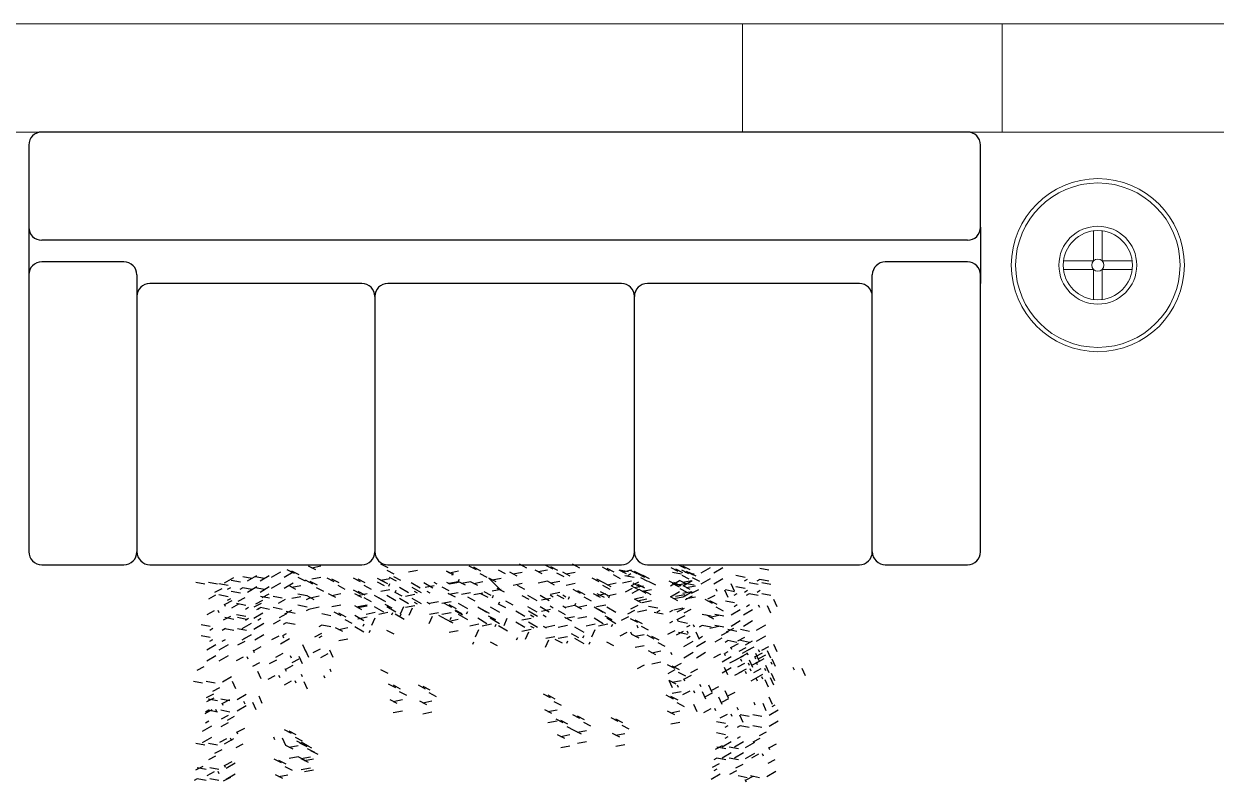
# Model space of a CAD drawing. Header units: millimetres. Extents: x 2878 to 6301, y 540 to 1980.
# Drawn here: x 2924.024 to 2926.78, y 826.954 to 828.707 of the extents above; entities that cross this region are included whole.
import ezdxf

# ---------------------------------------------------------------- set-up
doc = ezdxf.new("R2010")
doc.units = ezdxf.units.MM
doc.header["$LTSCALE"] = 4
for name, color, linetype, lineweight in [('ALVENARIA', 4, 'Continuous', 20), ('COTAS', 35, 'Continuous', 5), ('PILAR', 1, 'Continuous', 5)]:
    doc.layers.add(name, color=color, linetype=linetype, lineweight=lineweight)
doc.layers.add('TRACONIVEL', color=252, linetype='Continuous')

# ---------------------------------------------------------------- blocks, each defined once
blk = doc.blocks.new('TAPETE')
at = {"layer": 'TRACONIVEL'}
for p, q in [((-0.5863, 0.4846), (-0.6052, 0.4795)), ((-0.6014, 0.4677), (-0.6077, 0.466)), ((-0.7648, 0.4413), (-0.7838, 0.4363)), ((-0.6488, 0.4413), (-0.6678, 0.4363)), ((-0.6106, 0.4388), (-0.6295, 0.4338)), ((-0.5738, 0.4379), (-0.5927, 0.4329)), ((-0.5625, 0.4366), (-0.5814, 0.4315)), ((-0.5068, 0.4338), (-0.5114, 0.4384)), ((-0.4847, 0.4291), (-0.4985, 0.443)), ((-0.456, 0.4291), (-0.4699, 0.443)), ((-0.41, 0.4402), (-0.4003, 0.4292)), ((-0.3693, 0.438), (-0.3596, 0.4271)), ((-0.3264, 0.4257), (-0.3402, 0.4396)), ((-0.8594, 0.4288), (-0.864, 0.415)), ((-0.8308, 0.4288), (-0.8354, 0.415)), ((-0.8224, 0.4318), (-0.8271, 0.4179)), ((-0.7938, 0.4318), (-0.7984, 0.4179)), ((-0.7483, 0.4318), (-0.7672, 0.4267)), ((-0.7049, 0.4102), (-0.7187, 0.4241)), ((-0.6762, 0.4102), (-0.69, 0.4241)), ((-0.6614, 0.4283), (-0.6517, 0.4174)), ((-0.6323, 0.4318), (-0.6512, 0.4267)), ((-0.6448, 0.4187), (-0.6352, 0.4078)), ((-0.6399, 0.4238), (-0.6302, 0.4129)), ((-0.6301, 0.4213), (-0.6205, 0.4103)), ((-0.6156, 0.4338), (-0.6219, 0.4321)), ((-0.5941, 0.4293), (-0.613, 0.4242)), ((-0.599, 0.4242), (-0.6053, 0.4226)), ((-0.5941, 0.4293), (-0.6004, 0.4276)), ((-0.5895, 0.4191), (-0.5798, 0.4082)), ((-0.5775, 0.4197), (-0.5838, 0.418)), ((-0.5572, 0.4284), (-0.5761, 0.4233)), ((-0.5124, 0.4345), (-0.5313, 0.4294)), ((-0.4958, 0.4249), (-0.5147, 0.4199)), ((-0.4812, 0.4181), (-0.4859, 0.4043)), ((-0.4526, 0.4181), (-0.4572, 0.4043)), ((-0.4409, 0.4249), (-0.4312, 0.414)), ((-0.395, 0.4304), (-0.4013, 0.4287)), ((-0.3785, 0.4208), (-0.3848, 0.4191)), ((-0.8317, 0.411), (-0.8363, 0.4156)), ((-0.8224, 0.4127), (-0.8271, 0.3988)), ((-0.8031, 0.411), (-0.8077, 0.4156)), ((-0.7938, 0.4127), (-0.7984, 0.3988)), ((-0.7633, 0.4149), (-0.7696, 0.4132)), ((-0.744, 0.3902), (-0.7578, 0.4041)), ((-0.7153, 0.3902), (-0.7292, 0.4041)), ((-0.6757, 0.4035), (-0.666, 0.3926)), ((-0.661, 0.406), (-0.6513, 0.3951)), ((-0.6473, 0.4149), (-0.6536, 0.4132)), ((-0.6249, 0.414), (-0.6439, 0.409)), ((-0.6299, 0.409), (-0.6362, 0.4073)), ((-0.6084, 0.4045), (-0.6273, 0.3994)), ((-0.6234, 0.4142), (-0.6137, 0.4033)), ((-0.6152, 0.4115), (-0.6215, 0.4098)), ((-0.6084, 0.4045), (-0.6147, 0.4028)), ((-0.5986, 0.402), (-0.6049, 0.4003)), ((-0.6042, 0.4166), (-0.5945, 0.4056)), ((-0.5827, 0.412), (-0.573, 0.4011)), ((-0.5723, 0.4115), (-0.5786, 0.4098)), ((-0.5108, 0.4081), (-0.5172, 0.4064)), ((-0.4243, 0.4153), (-0.4146, 0.4044)), ((-0.4012, 0.3934), (-0.4151, 0.4072)), ((-0.3726, 0.3934), (-0.3864, 0.4072)), ((-0.3836, 0.4132), (-0.3739, 0.4022)), ((-0.3229, 0.4147), (-0.3275, 0.4009)), ((-0.3265, 0.4044), (-0.3168, 0.3935)), ((-0.841, 0.3925), (-0.8456, 0.3786)), ((-0.8317, 0.3919), (-0.8363, 0.3965)), ((-0.8123, 0.3925), (-0.8169, 0.3786)), ((-0.8031, 0.3919), (-0.8077, 0.3965)), ((-0.7948, 0.3948), (-0.7994, 0.3995)), ((-0.7661, 0.3948), (-0.7707, 0.3995)), ((-0.744, 0.3711), (-0.7578, 0.385)), ((-0.7153, 0.3711), (-0.7292, 0.385)), ((-0.7014, 0.3993), (-0.706, 0.3854)), ((-0.6858, 0.3917), (-0.6762, 0.3808)), ((-0.6728, 0.3993), (-0.6774, 0.3854)), ((-0.6693, 0.3821), (-0.6596, 0.3712)), ((-0.6592, 0.3939), (-0.6495, 0.383)), ((-0.6542, 0.399), (-0.6445, 0.388)), ((-0.64, 0.3972), (-0.6463, 0.3955)), ((-0.6445, 0.3964), (-0.6348, 0.3855)), ((-0.6377, 0.3894), (-0.628, 0.3785)), ((-0.6234, 0.3876), (-0.6298, 0.3859)), ((-0.6133, 0.3994), (-0.6196, 0.3977)), ((-0.6185, 0.3917), (-0.6088, 0.3808)), ((-0.6038, 0.3943), (-0.5941, 0.3834)), ((-0.5918, 0.3949), (-0.5981, 0.3932)), ((-0.597, 0.3872), (-0.5873, 0.3763)), ((-0.4978, 0.3824), (-0.5042, 0.3807)), ((-0.4812, 0.399), (-0.4859, 0.3852)), ((-0.4662, 0.3897), (-0.4852, 0.3846)), ((-0.4536, 0.3812), (-0.4582, 0.3858)), ((-0.4526, 0.399), (-0.4572, 0.3852)), ((-0.4249, 0.3812), (-0.4295, 0.3858)), ((-0.4028, 0.3766), (-0.4166, 0.3904)), ((-0.3978, 0.3824), (-0.4024, 0.3685)), ((-0.3741, 0.3766), (-0.388, 0.3904)), ((-0.3691, 0.3824), (-0.3738, 0.3685)), ((-0.3574, 0.3891), (-0.3477, 0.3782)), ((-0.3229, 0.3956), (-0.3275, 0.3818)), ((-0.3116, 0.3946), (-0.3179, 0.3929)), ((-0.8058, 0.3765), (-0.8247, 0.3714)), ((-0.804, 0.3764), (-0.8086, 0.3625)), ((-0.7892, 0.3669), (-0.8082, 0.3618)), ((-0.7948, 0.3757), (-0.7994, 0.3803)), ((-0.7753, 0.3764), (-0.7799, 0.3625)), ((-0.7661, 0.3757), (-0.7707, 0.3803)), ((-0.7089, 0.3747), (-0.6992, 0.3638)), ((-0.7014, 0.3801), (-0.706, 0.3663)), ((-0.7002, 0.3669), (-0.6905, 0.3559)), ((-0.6737, 0.3623), (-0.6783, 0.3669)), ((-0.6728, 0.3801), (-0.6774, 0.3663)), ((-0.6543, 0.3724), (-0.6606, 0.3707)), ((-0.6451, 0.3623), (-0.6497, 0.3669)), ((-0.623, 0.3577), (-0.6368, 0.3715)), ((-0.6286, 0.38), (-0.6189, 0.369)), ((-0.5894, 0.3661), (-0.6084, 0.3611)), ((-0.5943, 0.3577), (-0.6081, 0.3715)), ((-0.5287, 0.3672), (-0.5477, 0.3621)), ((-0.5437, 0.3769), (-0.534, 0.366)), ((-0.5271, 0.3674), (-0.5174, 0.3564)), ((-0.4813, 0.3729), (-0.4876, 0.3712)), ((-0.4865, 0.3652), (-0.4768, 0.3543)), ((-0.4536, 0.3621), (-0.4582, 0.3667)), ((-0.4249, 0.3621), (-0.4295, 0.3667)), ((-0.4028, 0.3575), (-0.4166, 0.3713)), ((-0.3741, 0.3575), (-0.388, 0.3713)), ((-0.3409, 0.3796), (-0.3312, 0.3686)), ((-0.8526, 0.3449), (-0.8665, 0.3588)), ((-0.824, 0.3449), (-0.8378, 0.3588)), ((-0.8043, 0.3501), (-0.8106, 0.3484)), ((-0.7945, 0.3464), (-0.7848, 0.3354)), ((-0.7706, 0.35), (-0.7803, 0.339)), ((-0.754, 0.3595), (-0.7637, 0.3486)), ((-0.7406, 0.3601), (-0.7452, 0.3462)), ((-0.7423, 0.3528), (-0.7377, 0.3389)), ((-0.7119, 0.3601), (-0.7165, 0.3462)), ((-0.7136, 0.3528), (-0.709, 0.3389)), ((-0.6836, 0.3573), (-0.6739, 0.3464)), ((-0.6378, 0.3628), (-0.6441, 0.3611)), ((-0.6429, 0.3551), (-0.6333, 0.3442)), ((-0.558, 0.3521), (-0.5483, 0.3412)), ((-0.5122, 0.3576), (-0.5311, 0.3525)), ((-0.5122, 0.3576), (-0.5185, 0.3559)), ((-0.4956, 0.348), (-0.5019, 0.3464)), ((-0.4628, 0.3627), (-0.4674, 0.3489)), ((-0.4341, 0.3627), (-0.4387, 0.3489)), ((-0.4053, 0.3578), (-0.3956, 0.3469)), ((-0.3978, 0.3633), (-0.4024, 0.3494)), ((-0.3701, 0.3454), (-0.3747, 0.35)), ((-0.3691, 0.3633), (-0.3738, 0.3494)), ((-0.359, 0.3532), (-0.3493, 0.3423)), ((-0.3415, 0.3454), (-0.3461, 0.35)), ((-0.3193, 0.3408), (-0.3332, 0.3547)), ((-0.8526, 0.3258), (-0.8665, 0.3397)), ((-0.824, 0.3258), (-0.8378, 0.3397)), ((-0.7738, 0.3428), (-0.7835, 0.3319)), ((-0.7406, 0.341), (-0.7452, 0.3271)), ((-0.7332, 0.345), (-0.7429, 0.3341)), ((-0.7129, 0.3232), (-0.7175, 0.3278)), ((-0.7119, 0.341), (-0.7165, 0.3271)), ((-0.6842, 0.3232), (-0.6888, 0.3278)), ((-0.6621, 0.3185), (-0.676, 0.3324)), ((-0.6334, 0.3185), (-0.6473, 0.3324)), ((-0.5431, 0.3423), (-0.562, 0.3373)), ((-0.5265, 0.3328), (-0.5454, 0.3277)), ((-0.5415, 0.3425), (-0.5318, 0.3316)), ((-0.5008, 0.3404), (-0.4911, 0.3294)), ((-0.8468, 0.3139), (-0.8565, 0.303)), ((-0.8441, 0.3182), (-0.8538, 0.3073)), ((-0.8492, 0.3148), (-0.8538, 0.3009)), ((-0.8302, 0.3235), (-0.8399, 0.3126)), ((-0.8191, 0.2981), (-0.8329, 0.3119)), ((-0.8323, 0.3115), (-0.8277, 0.2976)), ((-0.8205, 0.3148), (-0.8251, 0.3009)), ((-0.8185, 0.3168), (-0.8139, 0.3029)), ((-0.8088, 0.3216), (-0.7991, 0.3106)), ((-0.7904, 0.2981), (-0.8042, 0.3119)), ((-0.8037, 0.3115), (-0.7991, 0.2976)), ((-0.7922, 0.312), (-0.7826, 0.3011)), ((-0.7898, 0.3168), (-0.7852, 0.3029)), ((-0.7582, 0.3101), (-0.7485, 0.2992)), ((-0.7124, 0.3156), (-0.7187, 0.314)), ((-0.6808, 0.3229), (-0.6997, 0.3179)), ((-0.6621, 0.2994), (-0.676, 0.3133)), ((-0.6334, 0.2994), (-0.6473, 0.3133)), ((-0.604, 0.32), (-0.5943, 0.3091)), ((-0.5874, 0.3104), (-0.5777, 0.2995)), ((-0.5581, 0.3255), (-0.5644, 0.3238)), ((-0.5416, 0.3159), (-0.5479, 0.3143)), ((-0.4932, 0.3193), (-0.5121, 0.3142)), ((-0.8639, 0.3016), (-0.8736, 0.2906)), ((-0.8606, 0.3087), (-0.8703, 0.2978)), ((-0.8529, 0.2977), (-0.8625, 0.2868)), ((-0.85, 0.3068), (-0.8597, 0.2959)), ((-0.8492, 0.2957), (-0.8538, 0.2818)), ((-0.8363, 0.3073), (-0.846, 0.2964)), ((-0.8232, 0.3037), (-0.8329, 0.2928)), ((-0.8191, 0.2789), (-0.8329, 0.2928)), ((-0.8181, 0.2948), (-0.8278, 0.2839)), ((-0.8205, 0.2957), (-0.8251, 0.2818)), ((-0.8154, 0.2927), (-0.8251, 0.2818)), ((-0.8246, 0.3005), (-0.82, 0.2867)), ((-0.8094, 0.309), (-0.8191, 0.2981)), ((-0.8016, 0.3044), (-0.8113, 0.2935)), ((-0.7904, 0.2789), (-0.8042, 0.2928)), ((-0.7959, 0.3005), (-0.7913, 0.2867)), ((-0.7898, 0.2976), (-0.7852, 0.2838)), ((-0.7612, 0.2976), (-0.7566, 0.2838)), ((-0.7609, 0.2995), (-0.7512, 0.2886)), ((-0.7417, 0.3006), (-0.732, 0.2897)), ((-0.7221, 0.3047), (-0.7267, 0.2908)), ((-0.7129, 0.304), (-0.7175, 0.3087)), ((-0.6958, 0.3061), (-0.7021, 0.3044)), ((-0.701, 0.2984), (-0.6913, 0.2875)), ((-0.6934, 0.3047), (-0.6981, 0.2908)), ((-0.6842, 0.304), (-0.6888, 0.3087)), ((-0.6183, 0.2952), (-0.6086, 0.2843)), ((-0.6021, 0.2925), (-0.6118, 0.2816)), ((-0.5855, 0.3021), (-0.5952, 0.2911)), ((-0.5724, 0.3007), (-0.5787, 0.299)), ((-0.5738, 0.2953), (-0.5692, 0.2814)), ((-0.5559, 0.2911), (-0.5622, 0.2894)), ((-0.5467, 0.3083), (-0.537, 0.2973)), ((-0.5451, 0.2953), (-0.5405, 0.2814)), ((-0.5066, 0.3), (-0.5163, 0.2891)), ((-0.4949, 0.2932), (-0.4903, 0.2794)), ((-0.4662, 0.2932), (-0.4616, 0.2794)), ((-0.8561, 0.2906), (-0.8658, 0.2797)), ((-0.8214, 0.2877), (-0.8311, 0.2768)), ((-0.7807, 0.2899), (-0.7904, 0.2789)), ((-0.7519, 0.2778), (-0.7565, 0.2825)), ((-0.7267, 0.2908), (-0.733, 0.2891)), ((-0.7232, 0.2778), (-0.7279, 0.2825)), ((-0.703, 0.2853), (-0.6933, 0.2744)), ((-0.6406, 0.2813), (-0.6469, 0.2796)), ((-0.6053, 0.2854), (-0.615, 0.2744)), ((-0.6017, 0.2856), (-0.592, 0.2747)), ((-0.5647, 0.2875), (-0.5744, 0.2766)), ((-0.5554, 0.2817), (-0.5744, 0.2766)), ((-0.5264, 0.2833), (-0.5361, 0.2724)), ((-0.5232, 0.2904), (-0.5329, 0.2795)), ((-0.4858, 0.2855), (-0.4955, 0.2745)), ((-0.8205, 0.2565), (-0.8302, 0.2455)), ((-0.7611, 0.2594), (-0.7657, 0.2455)), ((-0.7519, 0.2587), (-0.7565, 0.2633)), ((-0.746, 0.2679), (-0.7506, 0.2541)), ((-0.6784, 0.2614), (-0.6881, 0.2504)), ((-0.6619, 0.2709), (-0.6716, 0.26)), ((-0.641, 0.2564), (-0.6507, 0.2455)), ((-0.6502, 0.2642), (-0.6455, 0.2503)), ((-0.6215, 0.2642), (-0.6169, 0.2503)), ((-0.8404, 0.2398), (-0.85, 0.2288)), ((-0.8371, 0.2469), (-0.8468, 0.236)), ((-0.8301, 0.2445), (-0.8398, 0.2335)), ((-0.8128, 0.2398), (-0.8225, 0.2288)), ((-0.8184, 0.2377), (-0.8137, 0.2239)), ((-0.7997, 0.2419), (-0.8094, 0.231)), ((-0.8088, 0.2497), (-0.8042, 0.2358)), ((-0.7962, 0.2493), (-0.8059, 0.2384)), ((-0.7897, 0.2377), (-0.7851, 0.2239)), ((-0.7845, 0.2426), (-0.7799, 0.2287)), ((-0.7801, 0.2497), (-0.7755, 0.2358)), ((-0.7559, 0.2426), (-0.7512, 0.2287)), ((-0.7046, 0.2455), (-0.7143, 0.2346)), ((-0.6929, 0.2388), (-0.6883, 0.2249)), ((-0.6817, 0.2542), (-0.6914, 0.2433)), ((-0.6642, 0.2388), (-0.6596, 0.2249)), ((-0.6144, 0.2387), (-0.6047, 0.2278)), ((-0.8499, 0.2278), (-0.8596, 0.2168)), ((-0.8595, 0.2195), (-0.8549, 0.2056)), ((-0.8466, 0.2349), (-0.8563, 0.224)), ((-0.8462, 0.214), (-0.8508, 0.2186)), ((-0.8403, 0.2232), (-0.8449, 0.2093)), ((-0.8308, 0.2195), (-0.8262, 0.2056)), ((-0.8286, 0.2299), (-0.8189, 0.219)), ((-0.8161, 0.2326), (-0.8258, 0.2217)), ((-0.8092, 0.2299), (-0.8189, 0.219)), ((-0.812, 0.2204), (-0.8024, 0.2095)), ((-0.8094, 0.231), (-0.7997, 0.2201)), ((-0.7754, 0.2348), (-0.7851, 0.2239)), ((-0.7687, 0.2288), (-0.759, 0.2179)), ((-0.7558, 0.2241), (-0.7461, 0.2132)), ((-0.7244, 0.2288), (-0.7341, 0.2179)), ((-0.7212, 0.236), (-0.7308, 0.2251)), ((-0.71, 0.2296), (-0.7163, 0.228)), ((-0.6934, 0.2201), (-0.6997, 0.2184)), ((-0.6837, 0.231), (-0.6934, 0.2201)), ((-0.8554, 0.2146), (-0.86, 0.2008)), ((-0.8503, 0.2117), (-0.86, 0.2008)), ((-0.8376, 0.2027), (-0.8473, 0.1918)), ((-0.7393, 0.2146), (-0.7296, 0.2037)), ((-0.6986, 0.2124), (-0.6889, 0.2015)), ((-0.465, 0.2064), (-0.4747, 0.1955)), ((-0.4484, 0.216), (-0.4581, 0.2051)), ((-0.4276, 0.2015), (-0.4372, 0.1905)), ((-0.4367, 0.2092), (-0.4321, 0.1954)), ((-0.408, 0.2092), (-0.4034, 0.1954)), ((-0.8575, 0.186), (-0.8671, 0.1751)), ((-0.8542, 0.1932), (-0.8639, 0.1822)), ((-0.8168, 0.1882), (-0.8265, 0.1773)), ((-0.8259, 0.196), (-0.8213, 0.1821)), ((-0.8099, 0.1868), (-0.8196, 0.1759)), ((-0.7941, 0.1831), (-0.8038, 0.1721)), ((-0.7973, 0.196), (-0.7926, 0.1821)), ((-0.7939, 0.1858), (-0.7875, 0.1842)), ((-0.7646, 0.1816), (-0.7508, 0.1955)), ((-0.7315, 0.1899), (-0.7411, 0.179)), ((-0.736, 0.1816), (-0.7221, 0.1955)), ((-0.7197, 0.1831), (-0.7151, 0.1693)), ((-0.7195, 0.1902), (-0.7132, 0.1885)), ((-0.6642, 0.1927), (-0.6739, 0.1818)), ((-0.4682, 0.1993), (-0.4779, 0.1884)), ((-0.8297, 0.1701), (-0.8394, 0.1592)), ((-0.8265, 0.1773), (-0.8362, 0.1663)), ((-0.7891, 0.1723), (-0.7988, 0.1614)), ((-0.7887, 0.1782), (-0.7984, 0.1672)), ((-0.7982, 0.1801), (-0.7936, 0.1662)), ((-0.7695, 0.1801), (-0.7649, 0.1662)), ((-0.7646, 0.1625), (-0.7508, 0.1763)), ((-0.748, 0.1803), (-0.7577, 0.1694)), ((-0.736, 0.1625), (-0.7221, 0.1763)), ((-0.7197, 0.164), (-0.7151, 0.1502)), ((-0.7963, 0.1487), (-0.806, 0.1378)), ((-0.7798, 0.1582), (-0.7895, 0.1473)), ((-0.7681, 0.1515), (-0.7634, 0.1376)), ((-0.7394, 0.1515), (-0.7348, 0.1376)), ((-0.7129, 0.1327), (-0.699, 0.1466)), ((-0.7053, 0.1634), (-0.6864, 0.1584)), ((-0.6903, 0.1466), (-0.684, 0.1449)), ((-0.6842, 0.1327), (-0.6704, 0.1466)), ((-0.6737, 0.1561), (-0.6674, 0.1545)), ((-0.4729, 0.1479), (-0.4826, 0.137)), ((-0.4563, 0.1574), (-0.466, 0.1465)), ((-0.4446, 0.1507), (-0.44, 0.1368)), ((-0.416, 0.1507), (-0.4113, 0.1368)), ((-0.8652, 0.1404), (-0.8749, 0.1294)), ((-0.8535, 0.1336), (-0.8489, 0.1198)), ((-0.8248, 0.1336), (-0.8202, 0.1198)), ((-0.7996, 0.1415), (-0.8093, 0.1306)), ((-0.7739, 0.134), (-0.7676, 0.1323)), ((-0.7589, 0.1437), (-0.7686, 0.1328)), ((-0.7681, 0.1324), (-0.7634, 0.1185)), ((-0.7394, 0.1324), (-0.7348, 0.1185)), ((-0.728, 0.1285), (-0.7377, 0.1175)), ((-0.6851, 0.1389), (-0.6948, 0.128)), ((-0.4762, 0.1408), (-0.4859, 0.1298)), ((-0.4452, 0.132), (-0.4549, 0.1211)), ((-0.4355, 0.1429), (-0.4452, 0.132)), ((-0.8444, 0.1258), (-0.8541, 0.1149)), ((-0.8421, 0.1166), (-0.8518, 0.1057)), ((-0.8304, 0.1099), (-0.8257, 0.096)), ((-0.8017, 0.1099), (-0.7971, 0.096)), ((-0.7958, 0.1145), (-0.7911, 0.1192)), ((-0.7853, 0.1167), (-0.795, 0.1058)), ((-0.7904, 0.1244), (-0.7841, 0.1227)), ((-0.7671, 0.1145), (-0.7625, 0.1192)), ((-0.7446, 0.1189), (-0.7543, 0.108)), ((-0.7163, 0.1217), (-0.7117, 0.1078)), ((-0.6877, 0.1217), (-0.683, 0.1078)), ((-0.6708, 0.1141), (-0.6805, 0.1032)), ((-0.676, 0.1218), (-0.6697, 0.1201)), ((-0.5099, 0.1126), (-0.5196, 0.1017)), ((-0.465, 0.1153), (-0.4747, 0.1044)), ((-0.4617, 0.1224), (-0.4714, 0.1115)), ((-0.4243, 0.1175), (-0.434, 0.1065)), ((-0.4335, 0.1252), (-0.4288, 0.1114)), ((-0.4048, 0.1252), (-0.4002, 0.1114)), ((-0.8619, 0.0999), (-0.8716, 0.089)), ((-0.8586, 0.1071), (-0.8683, 0.0962)), ((-0.8596, 0.0912), (-0.855, 0.0773)), ((-0.8212, 0.1021), (-0.8309, 0.0912)), ((-0.8309, 0.0912), (-0.8263, 0.0773)), ((-0.7958, 0.0954), (-0.7911, 0.1)), ((-0.7948, 0.0801), (-0.7809, 0.094)), ((-0.7865, 0.0961), (-0.7819, 0.0822)), ((-0.7671, 0.0954), (-0.7625, 0.1)), ((-0.7661, 0.0801), (-0.7523, 0.094)), ((-0.7579, 0.0961), (-0.7532, 0.0822)), ((-0.7163, 0.1026), (-0.7117, 0.0887)), ((-0.6877, 0.1026), (-0.683, 0.0887)), ((-0.6784, 0.093), (-0.6594, 0.0879)), ((-0.5297, 0.0959), (-0.5394, 0.085)), ((-0.5264, 0.1031), (-0.5361, 0.0921)), ((-0.489, 0.0981), (-0.4987, 0.0872)), ((-0.4981, 0.1059), (-0.4935, 0.092)), ((-0.4695, 0.1059), (-0.4649, 0.092)), ((-0.8504, 0.0834), (-0.8601, 0.0725)), ((-0.7948, 0.061), (-0.7809, 0.0749)), ((-0.7661, 0.061), (-0.7523, 0.0749)), ((-0.7544, 0.0621), (-0.7405, 0.076)), ((-0.744, 0.0847), (-0.7394, 0.0894)), ((-0.7257, 0.0621), (-0.7119, 0.076)), ((-0.7153, 0.0847), (-0.7107, 0.0894)), ((-0.8652, 0.0596), (-0.8749, 0.0486)), ((-0.8099, 0.0568), (-0.8196, 0.0458)), ((-0.7839, 0.0636), (-0.7936, 0.0527)), ((-0.7544, 0.043), (-0.7405, 0.0569)), ((-0.744, 0.0656), (-0.7394, 0.0703)), ((-0.7348, 0.0663), (-0.7302, 0.0524)), ((-0.7257, 0.043), (-0.7119, 0.0569)), ((-0.7153, 0.0656), (-0.7107, 0.0703)), ((-0.7061, 0.0663), (-0.7015, 0.0524)), ((-0.6997, 0.0622), (-0.6807, 0.0572)), ((-0.8444, 0.045), (-0.8541, 0.0341)), ((-0.8535, 0.0528), (-0.8489, 0.039)), ((-0.8248, 0.0528), (-0.8202, 0.039)), ((-0.7695, 0.0388), (-0.7792, 0.0278)), ((-0.6846, 0.0454), (-0.6783, 0.0437)), ((-0.8502, 0.0274), (-0.8599, 0.0165)), ((-0.8079, 0.0201), (-0.839, 0.002)), ((-0.8385, 0.0207), (-0.8338, 0.0068)), ((-0.803, 0.0255), (-0.8127, 0.0146)), ((-0.8098, 0.0207), (-0.8052, 0.0068)), ((-0.7623, 0.0277), (-0.772, 0.0168)), ((-0.7345, 0.0295), (-0.7156, 0.0245)), ((-0.7163, 0.0167), (-0.7025, 0.0305)), ((-0.8293, 0.0129), (-0.839, 0.002)), ((-0.7941, 0.0056), (-0.8038, -0.0053)), ((-0.7887, 0.0007), (-0.7984, -0.0102)), ((-0.7939, 0.0084), (-0.7875, 0.0067)), ((-0.7773, 0.0179), (-0.771, 0.0162)), ((-0.7646, 0.0041), (-0.7508, 0.018)), ((-0.748, 0.0029), (-0.7577, -0.0081)), ((-0.7315, 0.0124), (-0.7411, 0.0015)), ((-0.736, 0.0041), (-0.7221, 0.018)), ((-0.7197, 0.0057), (-0.7151, -0.0082)), ((-0.7195, 0.0127), (-0.7132, 0.011)), ((-0.6642, 0.0153), (-0.6739, 0.0043)), ((-0.8607, -0.0172), (-0.8704, -0.0282)), ((-0.8574, -0.0101), (-0.8671, -0.021)), ((-0.8409, -0.0005), (-0.8506, -0.0115)), ((-0.82, -0.0151), (-0.8297, -0.026)), ((-0.8291, -0.0073), (-0.8245, -0.0211)), ((-0.8005, -0.0073), (-0.7959, -0.0211)), ((-0.7646, -0.015), (-0.7508, -0.0011)), ((-0.736, -0.015), (-0.7221, -0.0011)), ((-0.7197, -0.0134), (-0.7151, -0.0273)), ((-0.7053, -0.0141), (-0.6864, -0.0191)), ((-0.8206, -0.0338), (-0.8303, -0.0447)), ((-0.8297, -0.026), (-0.8251, -0.0398)), ((-0.801, -0.026), (-0.7964, -0.0398)), ((-0.7798, -0.0192), (-0.7895, -0.0302)), ((-0.7745, -0.0448), (-0.7607, -0.0309)), ((-0.7519, -0.0309), (-0.7456, -0.0326)), ((-0.7459, -0.0448), (-0.732, -0.0309)), ((-0.6737, -0.0213), (-0.6674, -0.023)), ((-0.8477, -0.052), (-0.8574, -0.0629)), ((-0.8568, -0.0442), (-0.8522, -0.0581)), ((-0.8521, -0.0531), (-0.8458, -0.0548)), ((-0.8355, -0.0435), (-0.8292, -0.0452)), ((-0.8297, -0.0451), (-0.8251, -0.059)), ((-0.8282, -0.0442), (-0.8236, -0.0581)), ((-0.801, -0.0451), (-0.7964, -0.059)), ((-0.7897, -0.049), (-0.7994, -0.0599)), ((-0.7601, -0.0475), (-0.7698, -0.0584)), ((-0.7468, -0.0386), (-0.7565, -0.0495)), ((-0.7436, -0.0379), (-0.7533, -0.0489)), ((-0.7227, -0.0525), (-0.7324, -0.0634)), ((-0.7319, -0.0447), (-0.7273, -0.0586)), ((-0.7032, -0.0447), (-0.6986, -0.0586)), ((-0.8574, -0.0629), (-0.8528, -0.0583)), ((-0.8287, -0.0629), (-0.8241, -0.0583)), ((-0.8062, -0.0586), (-0.8159, -0.0695)), ((-0.778, -0.0558), (-0.7733, -0.0696)), ((-0.7634, -0.0546), (-0.7731, -0.0656)), ((-0.7493, -0.0558), (-0.7447, -0.0696)), ((-0.7324, -0.0634), (-0.7421, -0.0743)), ((-0.7376, -0.0557), (-0.7313, -0.0574)), ((-0.8287, -0.0821), (-0.8241, -0.0774)), ((-0.8277, -0.0973), (-0.8139, -0.0835)), ((-0.8195, -0.0814), (-0.8149, -0.0953)), ((-0.8056, -0.0927), (-0.801, -0.0881)), ((-0.778, -0.0749), (-0.7733, -0.0888)), ((-0.777, -0.0927), (-0.7724, -0.0881)), ((-0.7493, -0.0749), (-0.7447, -0.0888)), ((-0.74, -0.0845), (-0.7211, -0.0896)), ((-0.5491, -0.0876), (-0.5587, -0.0985)), ((-0.5325, -0.078), (-0.5422, -0.0889)), ((-0.5208, -0.0848), (-0.5162, -0.0986)), ((-0.4921, -0.0848), (-0.4875, -0.0986)), ((-0.8592, -0.1068), (-0.8546, -0.1206)), ((-0.8277, -0.1165), (-0.8139, -0.1026)), ((-0.816, -0.1153), (-0.8022, -0.1015)), ((-0.8056, -0.1118), (-0.801, -0.1072)), ((-0.7874, -0.1153), (-0.7735, -0.1015)), ((-0.777, -0.1118), (-0.7724, -0.1072)), ((-0.5523, -0.0947), (-0.562, -0.1056)), ((-0.5116, -0.0925), (-0.5213, -0.1035)), ((-0.816, -0.1345), (-0.8022, -0.1206)), ((-0.7964, -0.1112), (-0.7918, -0.1251)), ((-0.7874, -0.1345), (-0.7735, -0.1206)), ((-0.7678, -0.1112), (-0.7631, -0.1251)), ((-0.7613, -0.1152), (-0.7424, -0.1203)), ((-0.5357, -0.1232), (-0.5454, -0.1342)), ((-0.5357, -0.1232), (-0.5454, -0.1342)), ((-0.8491, -0.1423), (-0.8588, -0.1532)), ((-0.8332, -0.1323), (-0.8428, -0.1432)), ((-0.8312, -0.1387), (-0.8409, -0.1496)), ((-0.8074, -0.1399), (-0.8011, -0.1416)), ((-0.7925, -0.1301), (-0.8022, -0.1411)), ((-0.7948, -0.1537), (-0.7809, -0.1399)), ((-0.7616, -0.1454), (-0.7713, -0.1563)), ((-0.7661, -0.1537), (-0.7523, -0.1399)), ((-0.7647, -0.1283), (-0.7457, -0.1334)), ((-0.7496, -0.1451), (-0.7433, -0.1468)), ((-0.7464, -0.1412), (-0.7326, -0.1273)), ((-0.7462, -0.1321), (-0.7399, -0.1338)), ((-0.6944, -0.1426), (-0.7041, -0.1535)), ((-0.5556, -0.1399), (-0.5653, -0.1509)), ((-0.5556, -0.1399), (-0.5653, -0.1509)), ((-0.5523, -0.1328), (-0.562, -0.1437)), ((-0.5523, -0.1328), (-0.562, -0.1437)), ((-0.5149, -0.1378), (-0.5246, -0.1487)), ((-0.5149, -0.1378), (-0.5246, -0.1487)), ((-0.524, -0.13), (-0.5194, -0.1439)), ((-0.524, -0.13), (-0.5194, -0.1439)), ((-0.4954, -0.13), (-0.4907, -0.1439)), ((-0.4954, -0.13), (-0.4907, -0.1439)), ((-0.8657, -0.1518), (-0.8754, -0.1628)), ((-0.8283, -0.1568), (-0.838, -0.1677)), ((-0.8374, -0.149), (-0.8328, -0.1629)), ((-0.8242, -0.1522), (-0.8339, -0.1632)), ((-0.8188, -0.1571), (-0.8285, -0.1681)), ((-0.824, -0.1495), (-0.8177, -0.1512)), ((-0.8088, -0.149), (-0.8041, -0.1629)), ((-0.7948, -0.1728), (-0.7809, -0.159)), ((-0.7781, -0.155), (-0.7878, -0.1659)), ((-0.7661, -0.1728), (-0.7523, -0.159)), ((-0.7499, -0.1522), (-0.7453, -0.166)), ((-0.5923, -0.1517), (-0.602, -0.1626)), ((-0.8099, -0.1771), (-0.8196, -0.188)), ((-0.7782, -0.1771), (-0.7879, -0.188)), ((-0.7499, -0.1713), (-0.7453, -0.1851)), ((-0.7355, -0.1719), (-0.7166, -0.177)), ((-0.7039, -0.1792), (-0.6976, -0.1809)), ((-0.8297, -0.1938), (-0.8394, -0.2047)), ((-0.8265, -0.1866), (-0.8362, -0.1976)), ((-0.7981, -0.1938), (-0.8078, -0.2047)), ((-0.7948, -0.1866), (-0.8045, -0.1976)), ((-0.7891, -0.1916), (-0.7988, -0.2025)), ((-0.7982, -0.1838), (-0.7936, -0.1977)), ((-0.7695, -0.1838), (-0.7649, -0.1977)), ((-0.7574, -0.1916), (-0.7671, -0.2025)), ((-0.7665, -0.1838), (-0.7619, -0.1977)), ((-0.743, -0.2026), (-0.7292, -0.1888)), ((-0.7379, -0.1838), (-0.7332, -0.1977)), ((-0.7204, -0.1887), (-0.7141, -0.1904)), ((-0.7144, -0.2026), (-0.7005, -0.1888)), ((-0.8099, -0.2171), (-0.8196, -0.228)), ((-0.7385, -0.2159), (-0.7481, -0.2269)), ((-0.7219, -0.2064), (-0.7316, -0.2173)), ((-0.7102, -0.2131), (-0.7056, -0.227)), ((-0.6815, -0.2131), (-0.6769, -0.227)), ((-0.8297, -0.2338), (-0.8394, -0.2447)), ((-0.8265, -0.2266), (-0.8362, -0.2376)), ((-0.7891, -0.2316), (-0.7988, -0.2425)), ((-0.7982, -0.2238), (-0.7936, -0.2377)), ((-0.7695, -0.2238), (-0.7649, -0.2377)), ((-0.7417, -0.2231), (-0.7514, -0.234)), ((-0.701, -0.2209), (-0.7107, -0.2318)), ((-0.6339, -0.2354), (-0.6528, -0.2404)), ((-0.8697, -0.2542), (-0.8651, -0.2681)), ((-0.841, -0.2542), (-0.8364, -0.2681)), ((-0.8041, -0.2499), (-0.8138, -0.2608)), ((-0.7418, -0.239), (-0.7464, -0.2529)), ((-0.7141, -0.2568), (-0.7187, -0.2522)), ((-0.7131, -0.239), (-0.7177, -0.2529)), ((-0.696, -0.2533), (-0.6863, -0.2642)), ((-0.6854, -0.2568), (-0.6901, -0.2522)), ((-0.643, -0.2438), (-0.6333, -0.2547)), ((-0.5971, -0.2383), (-0.6034, -0.2399)), ((-0.5806, -0.2478), (-0.5869, -0.2495)), ((-0.8606, -0.262), (-0.8702, -0.2729)), ((-0.8239, -0.2666), (-0.8336, -0.2775)), ((-0.8206, -0.2594), (-0.8303, -0.2704)), ((-0.7832, -0.2644), (-0.7929, -0.2753)), ((-0.7924, -0.2566), (-0.7877, -0.2705)), ((-0.7837, -0.276), (-0.7883, -0.2713)), ((-0.7637, -0.2566), (-0.7591, -0.2705)), ((-0.755, -0.276), (-0.7596, -0.2713)), ((-0.6553, -0.2555), (-0.6456, -0.2664)), ((-0.3997, -0.2682), (-0.4094, -0.2791)), ((-0.3883, -0.2635), (-0.398, -0.2744)), ((-0.3832, -0.2586), (-0.3929, -0.2695)), ((-0.3766, -0.2702), (-0.372, -0.2841)), ((-0.3714, -0.2654), (-0.3668, -0.2792)), ((-0.348, -0.2702), (-0.3433, -0.2841)), ((-0.3428, -0.2654), (-0.3382, -0.2792)), ((-0.8475, -0.2874), (-0.8572, -0.2983)), ((-0.831, -0.2778), (-0.8407, -0.2887)), ((-0.8193, -0.2846), (-0.8146, -0.2984)), ((-0.7929, -0.2753), (-0.7975, -0.2892)), ((-0.7906, -0.2846), (-0.786, -0.2984)), ((-0.7643, -0.2753), (-0.7689, -0.2892)), ((-0.6478, -0.2766), (-0.6667, -0.2817)), ((-0.6338, -0.2727), (-0.6527, -0.2778)), ((-0.6172, -0.2823), (-0.6362, -0.2874)), ((-0.6295, -0.2876), (-0.6198, -0.2985)), ((-0.5836, -0.2821), (-0.59, -0.2838)), ((-0.552, -0.2748), (-0.571, -0.2799)), ((-0.4176, -0.2822), (-0.4273, -0.2931)), ((-0.4082, -0.2802), (-0.4179, -0.2911)), ((-0.4049, -0.273), (-0.4146, -0.2839)), ((-0.403, -0.2753), (-0.4127, -0.2862)), ((-0.4058, -0.2889), (-0.4012, -0.3028)), ((-0.3675, -0.278), (-0.3772, -0.2889)), ((-0.3772, -0.2889), (-0.3726, -0.3028)), ((-0.3623, -0.2731), (-0.372, -0.2841)), ((-0.8508, -0.2945), (-0.8605, -0.3054)), ((-0.8416, -0.3102), (-0.8554, -0.2963)), ((-0.8129, -0.3102), (-0.8267, -0.2963)), ((-0.8101, -0.2923), (-0.8198, -0.3033)), ((-0.7834, -0.3087), (-0.7737, -0.3196)), ((-0.7553, -0.2988), (-0.7456, -0.3097)), ((-0.7478, -0.2934), (-0.7524, -0.3072)), ((-0.7465, -0.3066), (-0.7368, -0.3176)), ((-0.7201, -0.3112), (-0.7247, -0.3066)), ((-0.7191, -0.2934), (-0.7237, -0.3072)), ((-0.6914, -0.3112), (-0.696, -0.3066)), ((-0.6693, -0.3158), (-0.6832, -0.302)), ((-0.6323, -0.2991), (-0.6386, -0.3008)), ((-0.6129, -0.2972), (-0.6032, -0.3081)), ((-0.598, -0.3069), (-0.6043, -0.3086)), ((-0.5671, -0.2917), (-0.5734, -0.2934)), ((-0.5723, -0.2993), (-0.5626, -0.3103)), ((-0.4374, -0.2989), (-0.4471, -0.3098)), ((-0.4341, -0.2917), (-0.4438, -0.3026)), ((-0.4064, -0.3076), (-0.4253, -0.3127)), ((-0.3967, -0.2967), (-0.4064, -0.3076)), ((-0.3582, -0.3073), (-0.3679, -0.3182)), ((-0.3417, -0.2977), (-0.3514, -0.3086)), ((-0.33, -0.3045), (-0.3253, -0.3183)), ((-0.8416, -0.3293), (-0.8554, -0.3154)), ((-0.8129, -0.3293), (-0.8267, -0.3154)), ((-0.7869, -0.3134), (-0.7915, -0.3272)), ((-0.7583, -0.3134), (-0.7629, -0.3272)), ((-0.73, -0.3162), (-0.7203, -0.3271)), ((-0.6841, -0.3107), (-0.6904, -0.3124)), ((-0.6893, -0.3184), (-0.6796, -0.3293)), ((-0.6438, -0.3124), (-0.6341, -0.3234)), ((-0.6273, -0.322), (-0.6176, -0.3329)), ((-0.5814, -0.3165), (-0.5877, -0.3182)), ((-0.5866, -0.3242), (-0.5769, -0.3351)), ((-0.4214, -0.3244), (-0.4278, -0.3261)), ((-0.3615, -0.3144), (-0.3712, -0.3253)), ((-0.3208, -0.3122), (-0.3305, -0.3232)), ((-0.8319, -0.3468), (-0.8457, -0.3329)), ((-0.8381, -0.3403), (-0.8427, -0.3542)), ((-0.8032, -0.3468), (-0.8171, -0.3329)), ((-0.8095, -0.3403), (-0.8141, -0.3542)), ((-0.7977, -0.3335), (-0.788, -0.3445)), ((-0.7869, -0.3325), (-0.7915, -0.3464)), ((-0.7812, -0.3431), (-0.7715, -0.354)), ((-0.7737, -0.3453), (-0.764, -0.3563)), ((-0.7583, -0.3325), (-0.7629, -0.3464)), ((-0.7358, -0.3566), (-0.7496, -0.3428)), ((-0.7085, -0.355), (-0.7223, -0.3411)), ((-0.7071, -0.3566), (-0.721, -0.3428)), ((-0.6798, -0.355), (-0.6936, -0.3411)), ((-0.579, -0.3453), (-0.5979, -0.3503)), ((-0.5149, -0.3435), (-0.5339, -0.3485)), ((-0.8319, -0.3659), (-0.8457, -0.3521)), ((-0.8381, -0.3594), (-0.8427, -0.3733)), ((-0.8032, -0.3659), (-0.8171, -0.3521)), ((-0.8095, -0.3594), (-0.8141, -0.3733)), ((-0.7592, -0.3503), (-0.7638, -0.3457)), ((-0.7579, -0.352), (-0.7625, -0.3474)), ((-0.7306, -0.3503), (-0.7352, -0.3457)), ((-0.7085, -0.3741), (-0.7223, -0.3602)), ((-0.6798, -0.3741), (-0.6936, -0.3602)), ((-0.692, -0.3609), (-0.6823, -0.3718)), ((-0.6611, -0.3456), (-0.6514, -0.3565)), ((-0.6461, -0.3554), (-0.6524, -0.357)), ((-0.6204, -0.3478), (-0.6107, -0.3587)), ((-0.4984, -0.353), (-0.5173, -0.3581)), ((-0.8284, -0.3769), (-0.8331, -0.3908)), ((-0.8104, -0.3773), (-0.815, -0.3726)), ((-0.7998, -0.3769), (-0.8044, -0.3908)), ((-0.7881, -0.3702), (-0.7784, -0.3811)), ((-0.7818, -0.3773), (-0.7864, -0.3726)), ((-0.7685, -0.3688), (-0.7731, -0.3827)), ((-0.7715, -0.3797), (-0.7618, -0.3906)), ((-0.7592, -0.3694), (-0.7638, -0.3648)), ((-0.7398, -0.3688), (-0.7444, -0.3827)), ((-0.7323, -0.3676), (-0.737, -0.3815)), ((-0.7306, -0.3694), (-0.7352, -0.3648)), ((-0.7037, -0.3676), (-0.7083, -0.3815)), ((-0.6754, -0.3704), (-0.6657, -0.3813)), ((-0.6296, -0.3649), (-0.6359, -0.3666)), ((-0.6347, -0.3726), (-0.625, -0.3835)), ((-0.5249, -0.3819), (-0.5388, -0.3681)), ((-0.5134, -0.3699), (-0.5197, -0.3716)), ((-0.4963, -0.3819), (-0.5101, -0.3681)), ((-0.4502, -0.3709), (-0.4405, -0.3818)), ((-0.4353, -0.3807), (-0.4416, -0.3824)), ((-0.4096, -0.3731), (-0.3999, -0.384)), ((-0.8265, -0.401), (-0.8404, -0.3871)), ((-0.8197, -0.3957), (-0.8243, -0.4096)), ((-0.8104, -0.3964), (-0.815, -0.3917)), ((-0.791, -0.3957), (-0.7956, -0.4096)), ((-0.7818, -0.3964), (-0.7864, -0.3917)), ((-0.7805, -0.39), (-0.7708, -0.4009)), ((-0.7655, -0.3997), (-0.7718, -0.4014)), ((-0.7398, -0.3921), (-0.7301, -0.4031)), ((-0.7323, -0.3867), (-0.737, -0.4006)), ((-0.7047, -0.4046), (-0.7093, -0.3999)), ((-0.7037, -0.3867), (-0.7083, -0.4006)), ((-0.676, -0.4046), (-0.6806, -0.3999)), ((-0.6539, -0.4092), (-0.6677, -0.3953)), ((-0.6252, -0.4092), (-0.6391, -0.3953)), ((-0.5706, -0.4044), (-0.5845, -0.3905)), ((-0.553, -0.3838), (-0.5719, -0.3888)), ((-0.5215, -0.3929), (-0.5261, -0.4068)), ((-0.5246, -0.3934), (-0.5149, -0.4043)), ((-0.4928, -0.3929), (-0.4975, -0.4068)), ((-0.4839, -0.3955), (-0.4742, -0.4065)), ((-0.4811, -0.3862), (-0.4714, -0.3971)), ((-0.4646, -0.3957), (-0.4549, -0.4067)), ((-0.4187, -0.3902), (-0.425, -0.3919)), ((-0.4103, -0.401), (-0.4241, -0.3871)), ((-0.4239, -0.3979), (-0.4142, -0.4088)), ((-0.3642, -0.39), (-0.3545, -0.4009)), ((-0.3478, -0.3988), (-0.3617, -0.3849)), ((-0.3493, -0.3997), (-0.3556, -0.4014)), ((-0.3192, -0.3988), (-0.333, -0.3849)), ((-0.3236, -0.3921), (-0.3139, -0.4031)), ((-0.8231, -0.412), (-0.8277, -0.4258)), ((-0.8114, -0.4052), (-0.8017, -0.4162)), ((-0.7948, -0.4148), (-0.7851, -0.4257)), ((-0.749, -0.4093), (-0.7553, -0.411)), ((-0.7542, -0.417), (-0.7445, -0.4279)), ((-0.6539, -0.4283), (-0.6677, -0.4144)), ((-0.6252, -0.4283), (-0.6391, -0.4144)), ((-0.5672, -0.4154), (-0.5718, -0.4293)), ((-0.5555, -0.4086), (-0.5458, -0.4196)), ((-0.529, -0.4175), (-0.5193, -0.4284)), ((-0.5215, -0.412), (-0.5261, -0.4259)), ((-0.5096, -0.4031), (-0.5159, -0.4048)), ((-0.4931, -0.4127), (-0.4994, -0.4144)), ((-0.4928, -0.412), (-0.4975, -0.4259)), ((-0.4068, -0.412), (-0.4114, -0.4258)), ((-0.3951, -0.4052), (-0.3854, -0.4162)), ((-0.3786, -0.4148), (-0.3689, -0.4257)), ((-0.3444, -0.4098), (-0.349, -0.4237)), ((-0.3327, -0.4093), (-0.339, -0.411)), ((-0.3379, -0.417), (-0.3282, -0.4279)), ((-0.3157, -0.4098), (-0.3203, -0.4237)), ((-0.8231, -0.4311), (-0.8277, -0.445)), ((-0.7139, -0.423), (-0.7185, -0.4369)), ((-0.7047, -0.4237), (-0.7093, -0.4191)), ((-0.6852, -0.423), (-0.6898, -0.4369)), ((-0.676, -0.4237), (-0.6806, -0.4191)), ((-0.6101, -0.4325), (-0.6004, -0.4435)), ((-0.5672, -0.4345), (-0.5718, -0.4484)), ((-0.5389, -0.4182), (-0.5292, -0.4291)), ((-0.4938, -0.4299), (-0.4984, -0.4253)), ((-0.4982, -0.4204), (-0.4886, -0.4313)), ((-0.4651, -0.4299), (-0.4698, -0.4253)), ((-0.443, -0.4345), (-0.4569, -0.4206)), ((-0.4144, -0.4345), (-0.4282, -0.4206)), ((-0.4068, -0.4311), (-0.4114, -0.445)), ((-0.3519, -0.4343), (-0.3422, -0.4453)), ((-0.3444, -0.4289), (-0.349, -0.4428)), ((-0.3157, -0.4289), (-0.3203, -0.4428)), ((-0.3167, -0.4468), (-0.3213, -0.4421))]:
    blk.add_line(p, q, dxfattribs=at)
blk = doc.blocks.new('01SOFA3L')
for p, q in [((0.22, 1.1), (0.03, 1.1)), ((0.22, 1.1), (0.35, 1.1)), ((0.97, 1.1), (0.33, 1.1)), ((0, 1.07), (0, -1.07)), ((0.25, 1.07), (0.25, -1.07)), ((0.3, 1.07), (0.3, 0.88)), ((1, 0.88), (1, 1.07)), ((0.38, 0.85), (0.33, 0.85)), ((0.97, 0.85), (0.38, 0.85)), ((0.35, 0.82), (0.35, 0.33)), ((1, 0.33), (1, 0.82)), ((0.97, 0.3), (0.38, 0.3)), ((0.35, 0.27), (0.35, -0.27)), ((1, -0.27), (1, 0.27)), ((0.38, -0.3), (0.97, -0.3)), ((0.35, -0.33), (0.35, -0.82)), ((1, -0.82), (1, -0.33)), ((0.33, -0.85), (0.38, -0.85)), ((0.38, -0.85), (0.38, -0.85)), ((0.38, -0.85), (0.97, -0.85)), ((0.3, -0.88), (0.3, -1.07)), ((1, -1.07), (1, -0.88)), ((0.03, -1.1), (0.22, -1.1)), ((0.22, -1.1), (0.35, -1.1)), ((0.33, -1.1), (0.97, -1.1))]:
    blk.add_line(p, q)
for centre, start, end in [((0.03, 1.07), 90, 180), ((0.22, 1.07), 0, 90), ((0.33, 1.07), 90, 180), ((0.97, 1.07), 0, 90), ((0.33, 0.88), 180, 270), ((0.97, 0.88), 270, 0), ((0.38, 0.82), 90, 180), ((0.97, 0.82), 0, 90), ((0.38, 0.33), 180, 270), ((0.97, 0.33), 270, 0), ((0.38, 0.27), 90, 180), ((0.97, 0.27), 0, 90), ((0.38, -0.27), 180, 270), ((0.97, -0.27), 270, 0), ((0.38, -0.33), 90, 180), ((0.97, -0.33), 0, 90), ((0.38, -0.82), 180, 270), ((0.97, -0.82), 270, 0), ((0.33, -0.88), 90, 180), ((0.97, -0.88), 0, 90), ((0.03, -1.07), 180, 270), ((0.22, -1.07), 270, 0), ((0.33, -1.07), 180, 270), ((0.97, -1.07), 270, 0)]:
    blk.add_arc(centre, 0.03, start, end)
blk = doc.blocks.new('ABAJOURP')
for p, q in [((-0.01, 0.01), (-0.01, 0.08)), ((0.01, 0.01), (0.01, 0.08)), ((-0.08, 0.01), (-0.01, 0.01)), ((0.01, 0.01), (0.08, 0.01)), ((-0.08, -0.01), (-0.01, -0.01)), ((-0.01, -0.08), (-0.01, -0.01)), ((0.01, -0.01), (0.08, -0.01)), ((0.01, -0.08), (0.01, -0.01))]:
    blk.add_line(p, q)
for radius in [0.2, 0.19, 0.09, 0.08, 0.0141]:
    blk.add_circle((0, 0), radius)
blk = doc.blocks.new('PILAR')
at = {"layer": 'PILAR', "ltscale": 0.01}
blk.add_lwpolyline([(-0.15, 0), (0.1, 0), (0.1, -0.6), (-0.15, -0.6)], close=True, dxfattribs=at)

msp = doc.modelspace()

# ---------------------------------------------------------------- linework, layer by layer
at = {"layer": 'ALVENARIA'}
for p, q in [((2927.3644, 828.7064), (2923.307, 828.7066)), ((2927.3644, 828.4564), (2923.5569, 828.4566))]:
    msp.add_line(p, q, dxfattribs=at)

# ---------------------------------------------------------------- block references
at = {"color": 4, "ltscale": 0.01, "rotation": 270}
msp.add_blockref('01SOFA3L', (2925.1353, 828.4565), dxfattribs=at)
at = {"layer": 'COTAS', "xscale": -1, "rotation": 90}
msp.add_blockref('PILAR', (2925.6853, 828.5564), dxfattribs=at)
at = {"layer": 'COTAS', "xscale": -1}
msp.add_blockref('ABAJOURP', (2926.5066, 828.1488), dxfattribs=at)
at = {"layer": 'COTAS', "xscale": 0.8939067792343265, "yscale": 1.516045299938955, "zscale": 0.8939067792343265, "rotation": 270}
msp.add_blockref('TAPETE', (2925.096, 826.6755), dxfattribs=at)

doc.saveas('drawing.dxf')
